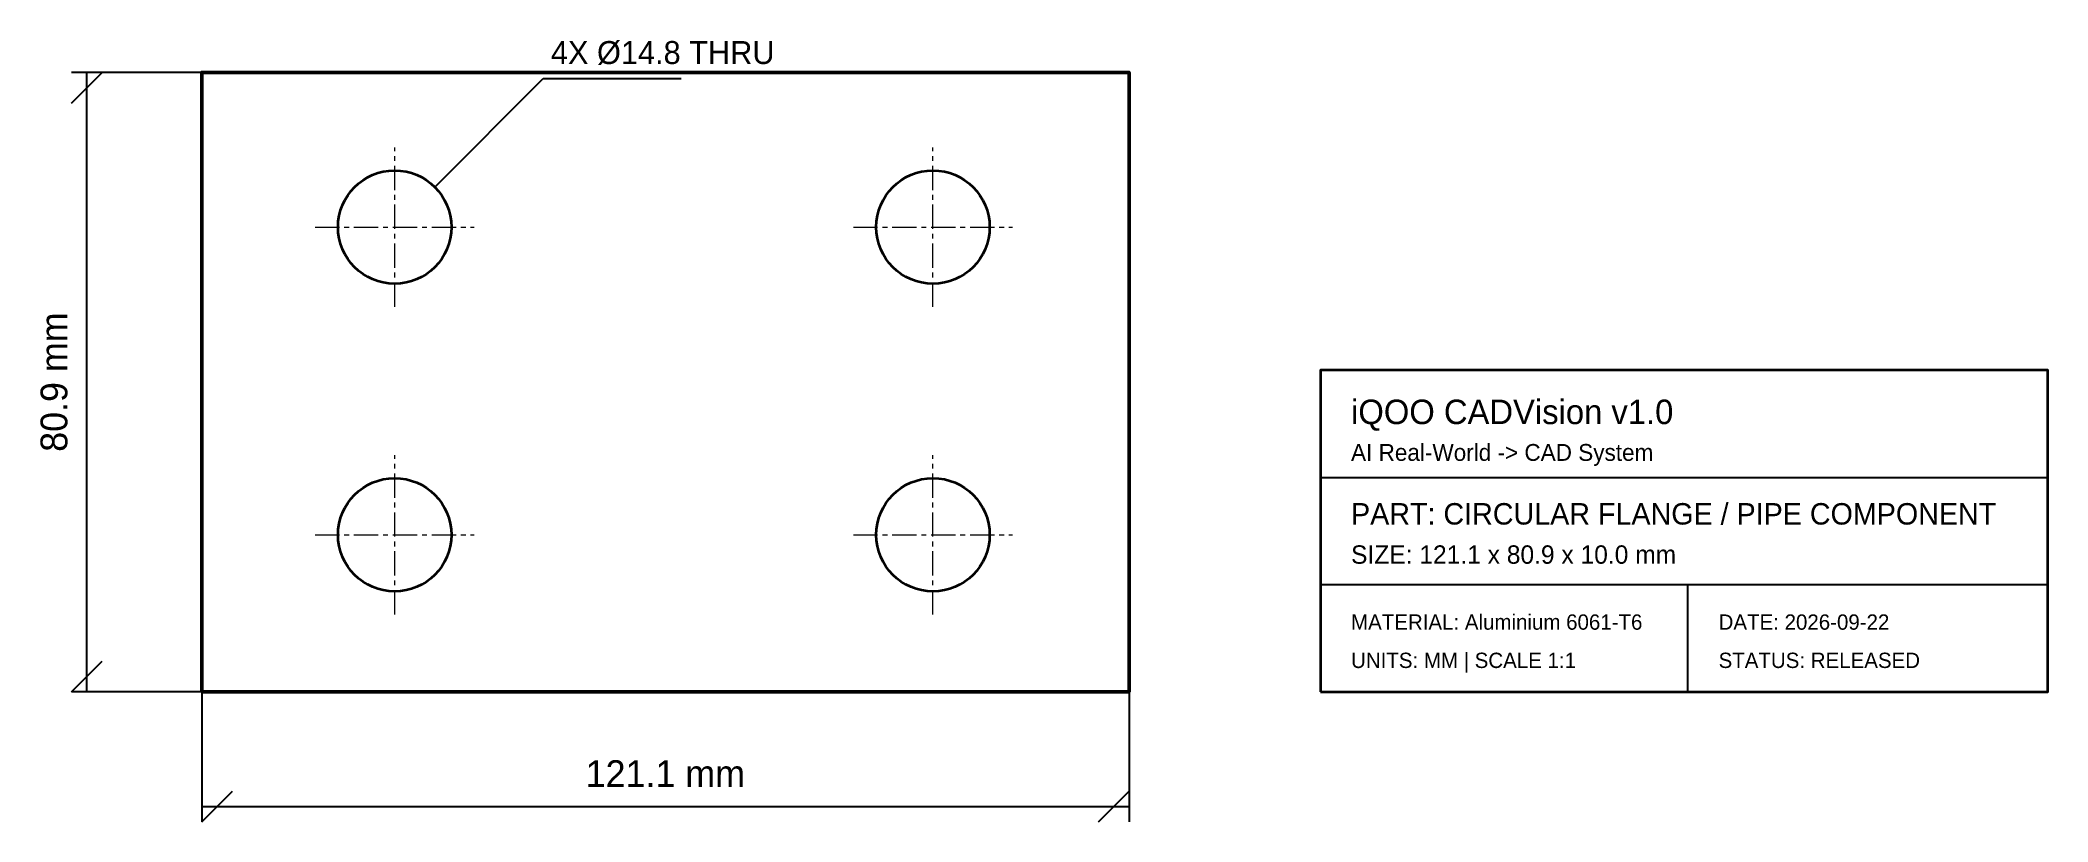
# Model space of a CAD drawing. Header units: millimetres. Extents: x -21 to 241, y -17 to 85.
import ezdxf
from ezdxf.enums import TextEntityAlignment as Align

# ---------------------------------------------------------------- set-up
doc = ezdxf.new("R2010")
doc.units = ezdxf.units.MM
doc.linetypes.add('CENTER', pattern=[5.08, 3.175, -0.635, 0.635, -0.635])
for name, color, linetype, lineweight in [('CENTERLINES', 2, 'CENTER', 18), ('DIMENSIONS', 3, 'Continuous', 25), ('HOLES', 1, 'Continuous', 35), ('OUTLINE', 7, 'Continuous', 50), ('TITLEBLOCK', 5, 'Continuous', 25)]:
    doc.layers.add(name, color=color, linetype=linetype, lineweight=lineweight)

msp = doc.modelspace()

# ---------------------------------------------------------------- linework, layer by layer
at = {"layer": 'CENTERLINES', "linetype": 'CENTER', "lineweight": 18}
for p, q in [((25.2, 50.3), (25.2, 71.1)), ((95.5, 50.3), (95.5, 71.1)), ((14.8, 60.7), (35.6, 60.7)), ((85.1, 60.7), (105.9, 60.7)), ((25.2, 10.1), (25.2, 30.9)), ((95.5, 10.1), (95.5, 30.9)), ((14.8, 20.5), (35.6, 20.5)), ((85.1, 20.5), (105.9, 20.5))]:
    msp.add_line(p, q, dxfattribs=at)
at = {"layer": 'DIMENSIONS'}
for p, q in [((0, 80.9), (-17, 80.9)), ((-17, 76.9), (-13, 80.9)), ((-15, 0), (-15, 80.9)), ((30.43, 65.93), (44.6, 80.1)), ((44.6, 80.1), (62.6, 80.1)), ((-17, 0), (-13, 4)), ((0, 0), (-17, 0)), ((0, 0), (0, -17)), ((121.1, 0), (121.1, -17)), ((0, -17), (4, -13)), ((117.1, -17), (121.1, -13)), ((0, -15), (121.1, -15))]:
    msp.add_line(p, q, dxfattribs=at)
at = {"layer": 'HOLES', "lineweight": 35}
for centre in [(25.2, 60.7), (95.5, 60.7), (25.2, 20.5), (95.5, 20.5)]:
    msp.add_circle(centre, 7.4, dxfattribs=at)
at = {"layer": 'OUTLINE', "lineweight": 50}
msp.add_lwpolyline([(0, 0), (121.1, 0), (121.1, 80.9), (0, 80.9)], close=True, dxfattribs=at)
at = {"layer": 'TITLEBLOCK'}
for p, q in [((146.1, 28), (241.1, 28)), ((146.1, 14), (241.1, 14)), ((194.1, 0), (194.1, 14))]:
    msp.add_line(p, q, dxfattribs=at)
at = {"layer": 'TITLEBLOCK', "lineweight": 35}
msp.add_lwpolyline([(146.1, 0), (241.1, 0), (241.1, 42), (146.1, 42)], close=True, dxfattribs=at)

# ---------------------------------------------------------------- texts
at = {"layer": 'DIMENSIONS'}
msp.add_text('4X %%C14.8 THRU', height=3, dxfattribs=at).set_placement((45.6, 81.1), align=Align.BOTTOM_LEFT)
msp.add_text('80.9 mm', height=3.5, rotation=90, dxfattribs=at).set_placement((-16.5, 40.45), align=Align.BOTTOM_CENTER)
msp.add_text('121.1 mm', height=3.5, dxfattribs=at).set_placement((60.55, -13.5), align=Align.BOTTOM_CENTER)
at = {"layer": 'TITLEBLOCK'}
for s, height, p in [('iQOO CADVision v1.0', 3.2, (150.1, 34)), ('AI Real-World -> CAD System', 2.2, (150.1, 29.5)), ('PART: CIRCULAR FLANGE / PIPE COMPONENT', 2.8, (150.1, 21)), ('SIZE: 121.1 x 80.9 x 10.0 mm', 2.4, (150.1, 16)), ('MATERIAL: Aluminium 6061-T6', 2, (150.1, 7.5)), ('DATE: 2026-09-22', 2, (198.1, 7.5)), ('UNITS: MM | SCALE 1:1', 2, (150.1, 2.5)), ('STATUS: RELEASED', 2, (198.1, 2.5))]:
    msp.add_text(s, height=height, dxfattribs=at).set_placement(p, align=Align.BOTTOM_LEFT)

doc.saveas('drawing.dxf')
